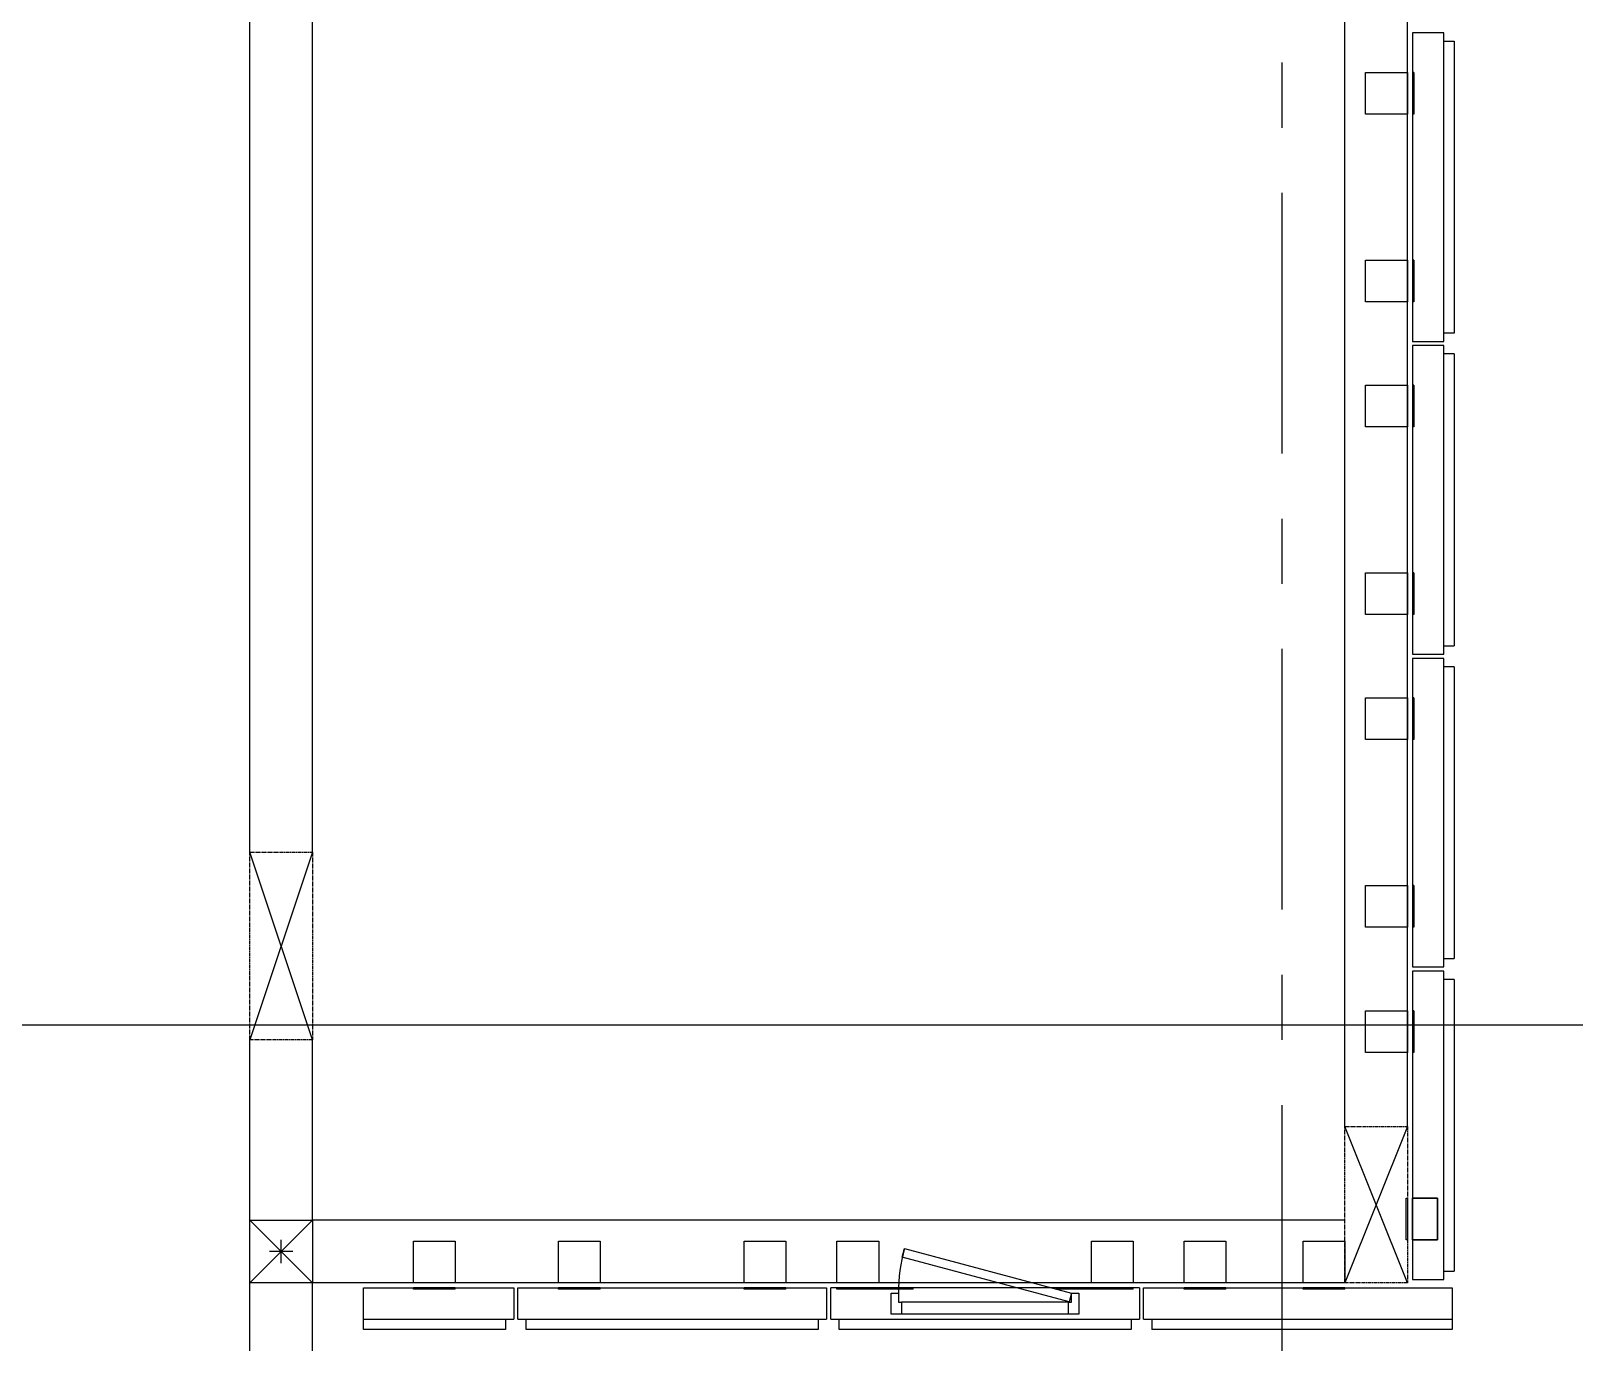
# Model space of a CAD drawing. Header units: millimetres. Extents: x 2519235 to 7246330, y 25937 to 201821.
# Drawn here: x 2633304 to 2640703, y 130260 to 136550 of the extents above; entities that cross this region are included whole.
import ezdxf
from ezdxf.enums import TextEntityAlignment as Align

# ---------------------------------------------------------------- set-up
doc = ezdxf.new("R2010")
doc.units = ezdxf.units.MM
doc.linetypes.add('TA_GL_005.00000', pattern=[13.75, 5, -1.25, 1.25, -1.25, 5])
doc.linetypes.add('Xref-PLAN-106.940$0$CENTER2', pattern=[28.575, 19.05, -3.175, 3.175, -3.175])
for name, color, linetype in [('000 - 0_SYM_DWG_GRID-BUBBLE_MAIN_COLOR_1', 7, 'Continuous'), ('000 - 0_SYM_DWG_GRIDLINE_MAIN_COLOR_251', 7, 'Continuous'), ('_PLATE-200', 7, 'Continuous'), ('_Wall-PRECAST', 7, 'Continuous'), ('Xref-PLAN-106.940$0$_Beam', 7, 'Continuous'), ('Xref-PLAN-106.940$0$_C300x300', 7, 'Continuous'), ('Xref-PLAN-106.940$0$_Col', 7, 'Xref-PLAN-106.940$0$CENTER2'), ('Xref-PLAN-106.940$0$_PP-Dim', 7, 'Continuous')]:
    doc.layers.add(name, color=color, linetype=linetype)
doc.layers.add('Xref-PLAN-106.940$0$_VP', color=7, linetype='Continuous', plot=False)
doc.styles.add('Arial', font='arial.ttf', dxfattribs={"height": 300})
doc.styles.add('TA', font='', dxfattribs={"height": 4.5})
doc.styles.get('TA').set_extended_font_data('Cordia New')

# ---------------------------------------------------------------- blocks, each defined once
blk = doc.blocks.new('A$C794a218b')
at = {"color": 7}
for p, q in [((142319.3, 17448.4), (142369.3, 17448.4)), ((142319.3, 17348.4), (142319.3, 17448.4)), ((142354.3, 17391.4), (142354.3, 17348.4)), ((142369.3, 17391.4), (142354.3, 17391.4)), ((142354.3, 17348.4), (142365.5, 17389.9)), ((142365.5, 17389.9), (143167.2, 17175.1)), ((142369.3, 17448.4), (142369.3, 17391.4)), ((142369.3, 17448.4), (143169.3, 17448.4)), ((142369.3, 17391.4), (143169.3, 17391.4)), ((143169.3, 17448.4), (143219.3, 17448.4)), ((143169.3, 17391.4), (143169.3, 17448.4)), ((143184.3, 17391.4), (143169.3, 17391.4)), ((143184.3, 17348.4), (143184.3, 17391.4)), ((143219.3, 17448.4), (143219.3, 17348.4)), ((142354.3, 17348.4), (142319.3, 17348.4)), ((143156, 17133.5), (142354.3, 17348.4)), ((143219.3, 17348.4), (143184.3, 17348.4)), ((143167.2, 17175.1), (143156, 17133.5))]:
    blk.add_line(p, q, dxfattribs=at)
blk.add_arc((142354.3, 17348.4), 830, 344.99607, 0, dxfattribs=at)
blk = doc.blocks.new('Xref-PLAN-106.940$0$_C300-300')
at = {"color": 7}
blk.add_lwpolyline([(-150, 0), (150, 0), (150, -300), (-150, -300)], close=True, dxfattribs=at)
at = {"layer": 'Defpoints', "color": 7}
for p, q in [((0, -94.1), (0, -205.9)), ((-55.9, -150), (55.9, -150))]:
    blk.add_line(p, q, dxfattribs=at)
blk = doc.blocks.new('Xref-PLAN-106.940')
at = {"layer": 'Xref-PLAN-106.940$0$_Beam', "color": 7}
for p, q in [((145669.2, 22958.4), (145669.2, 17298.4)), ((145969.2, 22958.4), (145969.2, 17298.4)), ((145669.2, 15233.4), (145669.2, 11098.4)), ((145969.2, 15233.4), (145969.2, 11098.4))]:
    blk.add_line(p, q, dxfattribs=at)
at = {"layer": 'Xref-PLAN-106.940$0$_Col', "color": 7}
for points in [[(140419.3, 17298.4), (140719.3, 17298.4), (140719.3, 16548.4), (140419.3, 16548.4)], [(145669.3, 16133.4), (145969.2, 16133.4), (145969.2, 15233.4), (145669.3, 15233.4)]]:
    blk.add_lwpolyline(points, close=True, dxfattribs=at)
at = {"layer": 'Xref-PLAN-106.940$0$_PP-Dim', "color": 7}
for p, q in [((140719.3, 17298.4), (145669.3, 17298.4)), ((140719.3, 16998.4), (145669.3, 16998.4)), ((145669.2, 16998.4), (145669.2, 16133.4)), ((145969.2, 16998.4), (145969.2, 16133.4)), ((140419.3, 16548.4), (140419.3, 10458.4)), ((140719.3, 16548.4), (140719.3, 10458.4))]:
    blk.add_line(p, q, dxfattribs=at)
at = {"layer": 'Xref-PLAN-106.940$0$_VP', "color": 7}
for p, q in [((140419.3, 17298.4), (140719.3, 16548.4)), ((140419.3, 16548.4), (140719.3, 17298.4)), ((145669.3, 17298.4), (145969.3, 16998.4)), ((145669.3, 16998.4), (145969.3, 17298.4)), ((145669.3, 15233.4), (145969.2, 16133.4)), ((145669.3, 16133.4), (145969.2, 15233.4))]:
    blk.add_line(p, q, dxfattribs=at)
at = {"layer": 'Xref-PLAN-106.940$0$_C300x300', "color": 7}
blk.add_blockref('Xref-PLAN-106.940$0$_C300-300', (145819.3, 17298.4), dxfattribs=at)
blk = doc.blocks.new('*U1938')
at = {"layer": '000 - 0_SYM_DWG_GRIDLINE_MAIN_COLOR_251', "color": 7, "linetype": 'ByBlock', "ltscale": 5}
blk.add_line((20, 0), (-357, 0), dxfattribs=at)
at = {"color": 7, "style": 'TA', "flags": 1}
blk.add_attdef('LOCATION', (6, -6), '', height=4.5, rotation=270, dxfattribs=at)
at = {"layer": '000 - 0_SYM_DWG_GRID-BUBBLE_MAIN_COLOR_1', "color": 7, "style": 'Arial'}
blk.add_attdef('GRID-HEAD', text='', height=4, rotation=270, dxfattribs=at).set_placement((54, 0), align=Align.MIDDLE_CENTER)
blk = doc.blocks.new('W-1-PP17-ENT1_REV02_20260415-161303_PP17_ENT1_MAIN_DIMS_PL')
at = {"layer": '000 - 0_SYM_DWG_GRIDLINE_MAIN_COLOR_251', "color": 7, "linetype": 'TA_GL_005.00000', "xscale": 50.00000000000004, "yscale": 50.00000000000004, "zscale": 50.00000000000004, "rotation": 90}
blk.add_blockref('*U1938', (5400, 0), dxfattribs=at)
blk = doc.blocks.new('A$C6d15e31b')
at = {"layer": '_PLATE-200', "color": 7}
for points in [[(5300, -5960), (5300, -6160), (5100, -6160), (5100, -5960)], [(5870, -5960), (5870, -6160), (5670, -6160), (5670, -5960)], [(6315, -5960), (6315, -6160), (6115, -6160), (6115, -5960)], [(7535, -5960), (7535, -6160), (7335, -6160), (7335, -5960)], [(7980, -5960), (7980, -6160), (7780, -6160), (7780, -5960)], [(8870, -5960), (8870, -6160), (8670, -6160), (8670, -5960)], [(9565, -5960), (9565, -6160), (9365, -6160), (9365, -5960)], [(4800, -6365), (4800, -6165), (4806, -6165), (4806, -6365)], [(5000, -7065), (5000, -7265), (4800, -7265), (4800, -7065)], [(5000, -7665), (5000, -7865), (4800, -7865), (4800, -7665)], [(5000, -8565), (5000, -8765), (4800, -8765), (4800, -8565)], [(5000, -9165), (5000, -9365), (4800, -9365), (4800, -9165)], [(5000, -10065), (5000, -10265), (4800, -10265), (4800, -10065)], [(5000, -10665), (5000, -10865), (4800, -10865), (4800, -10665)], [(5000, -11565), (5000, -11765), (4800, -11765), (4800, -11565)]]:
    blk.add_lwpolyline(points, close=True, dxfattribs=at)
at = {"layer": '_Wall-PRECAST', "color": 7}
for p, q in [((4585, -5785), (4585, -5735)), ((4585, -5735), (6025, -5735)), ((6025, -5785), (6025, -5735)), ((6125, -5785), (6125, -5735)), ((6125, -5735), (7525, -5735)), ((7525, -5735), (7525, -5785)), ((7625, -5785), (7625, -5735)), ((7625, -5735), (9025, -5735)), ((9025, -5735), (9025, -5785)), ((9125, -5785), (9125, -5735)), ((9125, -5735), (9805, -5735)), ((9805, -5735), (9805, -5785)), ((4585, -5935), (4585, -5785)), ((6065, -5785), (4585, -5785)), ((6065, -5785), (6065, -5935)), ((6085, -5935), (6085, -5785)), ((7565, -5785), (6085, -5785)), ((7565, -5785), (7565, -5935)), ((7585, -5935), (7585, -5785)), ((9065, -5785), (7585, -5785)), ((9025, -5785), (9025, -5785)), ((9065, -5785), (9065, -5935)), ((9085, -5935), (9085, -5785)), ((9805, -5785), (9085, -5785)), ((9805, -5785), (9805, -5935)), ((4585, -5935), (4585, -5935)), ((6065, -5935), (4585, -5935)), ((4625, -5975), (4625, -7455)), ((4775, -5975), (4625, -5975)), ((4775, -7455), (4775, -5975)), ((5100, -5929), (5300, -5929)), ((5100, -5929), (5100, -5935)), ((5100, -5929), (5300, -5929)), ((5100, -5929), (5100, -5935)), ((5100, -5935), (5300, -5935)), ((5100, -5935), (5300, -5935)), ((5300, -5929), (5300, -5935)), ((5300, -5929), (5300, -5935)), ((5670, -5929), (5870, -5929)), ((5670, -5929), (5670, -5935)), ((5670, -5929), (5870, -5929)), ((5670, -5929), (5670, -5935)), ((5670, -5935), (5870, -5935)), ((5670, -5935), (5870, -5935)), ((5870, -5929), (5870, -5935)), ((5870, -5929), (5870, -5935)), ((6085, -5935), (6085, -5935)), ((6085, -5935), (7565, -5935)), ((6115, -5929), (6315, -5929)), ((6115, -5929), (6115, -5935)), ((6115, -5935), (6315, -5935)), ((6280, -5929), (6480, -5929)), ((6280, -5929), (6280, -5935)), ((6280, -5935), (6480, -5935)), ((6315, -5929), (6315, -5935)), ((6480, -5929), (6480, -5935)), ((7170, -5929), (7370, -5929)), ((7170, -5929), (7170, -5935)), ((7170, -5935), (7370, -5935)), ((7335, -5929), (7535, -5929)), ((7335, -5929), (7335, -5935)), ((7335, -5935), (7535, -5935)), ((7370, -5929), (7370, -5935)), ((7535, -5929), (7535, -5935)), ((7585, -5935), (7585, -5935)), ((9065, -5935), (7585, -5935)), ((7780, -5929), (7980, -5929)), ((7780, -5929), (7780, -5935)), ((7780, -5929), (7980, -5929)), ((7780, -5929), (7780, -5935)), ((7780, -5935), (7980, -5935)), ((7780, -5935), (7980, -5935)), ((7980, -5929), (7980, -5935)), ((7980, -5929), (7980, -5935)), ((8670, -5929), (8870, -5929)), ((8670, -5929), (8670, -5935)), ((8670, -5929), (8870, -5929)), ((8670, -5929), (8670, -5935)), ((8670, -5935), (8870, -5935)), ((8670, -5935), (8870, -5935)), ((8870, -5929), (8870, -5935)), ((8870, -5929), (8870, -5935)), ((9085, -5935), (9085, -5935)), ((9805, -5935), (9085, -5935)), ((9365, -5929), (9565, -5929)), ((9365, -5929), (9365, -5935)), ((9365, -5929), (9565, -5929)), ((9365, -5929), (9365, -5935)), ((9365, -5935), (9565, -5935)), ((9365, -5935), (9565, -5935)), ((9565, -5929), (9565, -5935)), ((9565, -5929), (9565, -5935)), ((4575, -7415), (4575, -6015)), ((4625, -6015), (4575, -6015)), ((4655, -6365), (4655, -6165)), ((4655, -6165), (4775, -6165)), ((4655, -6165), (4655, -6365)), ((4775, -6165), (4655, -6165)), ((4775, -6165), (4775, -6365)), ((4775, -6365), (4775, -6165)), ((4775, -6365), (4655, -6365)), ((4655, -6365), (4775, -6365)), ((4769, -7265), (4769, -7065)), ((4769, -7065), (4775, -7065)), ((4769, -7265), (4769, -7065)), ((4769, -7065), (4775, -7065)), ((4775, -7265), (4775, -7065)), ((4775, -7265), (4775, -7065)), ((4769, -7265), (4775, -7265)), ((4769, -7265), (4775, -7265)), ((4575, -7415), (4625, -7415)), ((4625, -7455), (4775, -7455)), ((4575, -8915), (4575, -7515)), ((4625, -7515), (4575, -7515)), ((4625, -7475), (4625, -8955)), ((4775, -7475), (4625, -7475)), ((4775, -8955), (4775, -7475)), ((4769, -7865), (4769, -7665)), ((4769, -7665), (4775, -7665)), ((4769, -7865), (4769, -7665)), ((4769, -7665), (4775, -7665)), ((4775, -7865), (4775, -7665)), ((4775, -7865), (4775, -7665)), ((4769, -7865), (4775, -7865)), ((4769, -7865), (4775, -7865)), ((4769, -8765), (4769, -8565)), ((4769, -8565), (4775, -8565)), ((4769, -8765), (4769, -8565)), ((4769, -8565), (4775, -8565)), ((4775, -8765), (4775, -8565)), ((4775, -8765), (4775, -8565)), ((4769, -8765), (4775, -8765)), ((4769, -8765), (4775, -8765)), ((4575, -8915), (4625, -8915)), ((4575, -10415), (4575, -9015)), ((4625, -9015), (4575, -9015)), ((4625, -8955), (4775, -8955)), ((4625, -8975), (4625, -10455)), ((4775, -8975), (4625, -8975)), ((4775, -10455), (4775, -8975)), ((4769, -9365), (4769, -9165)), ((4769, -9165), (4775, -9165)), ((4769, -9365), (4769, -9165)), ((4769, -9165), (4775, -9165)), ((4775, -9365), (4775, -9165)), ((4775, -9365), (4775, -9165)), ((4769, -9365), (4775, -9365)), ((4769, -9365), (4775, -9365)), ((4769, -10265), (4769, -10065)), ((4769, -10065), (4775, -10065)), ((4769, -10265), (4769, -10065)), ((4769, -10065), (4775, -10065)), ((4775, -10265), (4775, -10065)), ((4775, -10265), (4775, -10065)), ((4769, -10265), (4775, -10265)), ((4769, -10265), (4775, -10265)), ((4575, -10415), (4625, -10415)), ((4625, -10455), (4775, -10455)), ((4625, -10475), (4625, -11955)), ((4775, -10475), (4625, -10475)), ((4775, -11955), (4775, -10475)), ((4575, -11915), (4575, -10515)), ((4575, -10515), (4625, -10515)), ((4769, -10865), (4769, -10665)), ((4769, -10665), (4775, -10665)), ((4769, -10865), (4769, -10665)), ((4769, -10665), (4775, -10665)), ((4775, -10865), (4775, -10665)), ((4775, -10865), (4775, -10665)), ((4769, -10865), (4775, -10865)), ((4769, -10865), (4775, -10865)), ((4769, -11765), (4769, -11565)), ((4769, -11565), (4775, -11565)), ((4769, -11765), (4769, -11565)), ((4769, -11565), (4775, -11565)), ((4775, -11765), (4775, -11565)), ((4775, -11765), (4775, -11565)), ((4769, -11765), (4775, -11765)), ((4769, -11765), (4775, -11765)), ((4625, -11915), (4575, -11915)), ((4625, -11955), (4775, -11955))]:
    blk.add_line(p, q, dxfattribs=at)
at = {"color": 7}
for name, p in [('W-1-PP17-ENT1_REV02_20260415-161303_PP17_ENT1_MAIN_DIMS_PL', (0, 0)), ('Xref-PLAN-106.940', (-135619.3, -23258.4))]:
    blk.add_blockref(name, p, dxfattribs=at)
at = {"layer": '_Wall-PRECAST', "color": 7}
blk.add_blockref('A$C794a218b', (-135944.3, -23258.4), dxfattribs=at)

msp = doc.modelspace()

# ---------------------------------------------------------------- block references
at = {"color": 7, "rotation": 180}
msp.add_blockref('A$C6d15e31b', (2644703.703, 124585.018), dxfattribs=at)

# ---------------------------------------------------------------- next in the draw order: linework, layer by layer
at = {"layer": 'Defpoints', "color": 7}
msp.add_lwpolyline([(2653544.057, 131780.189), (2614852.039, 131780.189), (2614852.039, 153980.189), (2653544.057, 153980.189)], close=True, dxfattribs=at)

doc.saveas('drawing.dxf')
